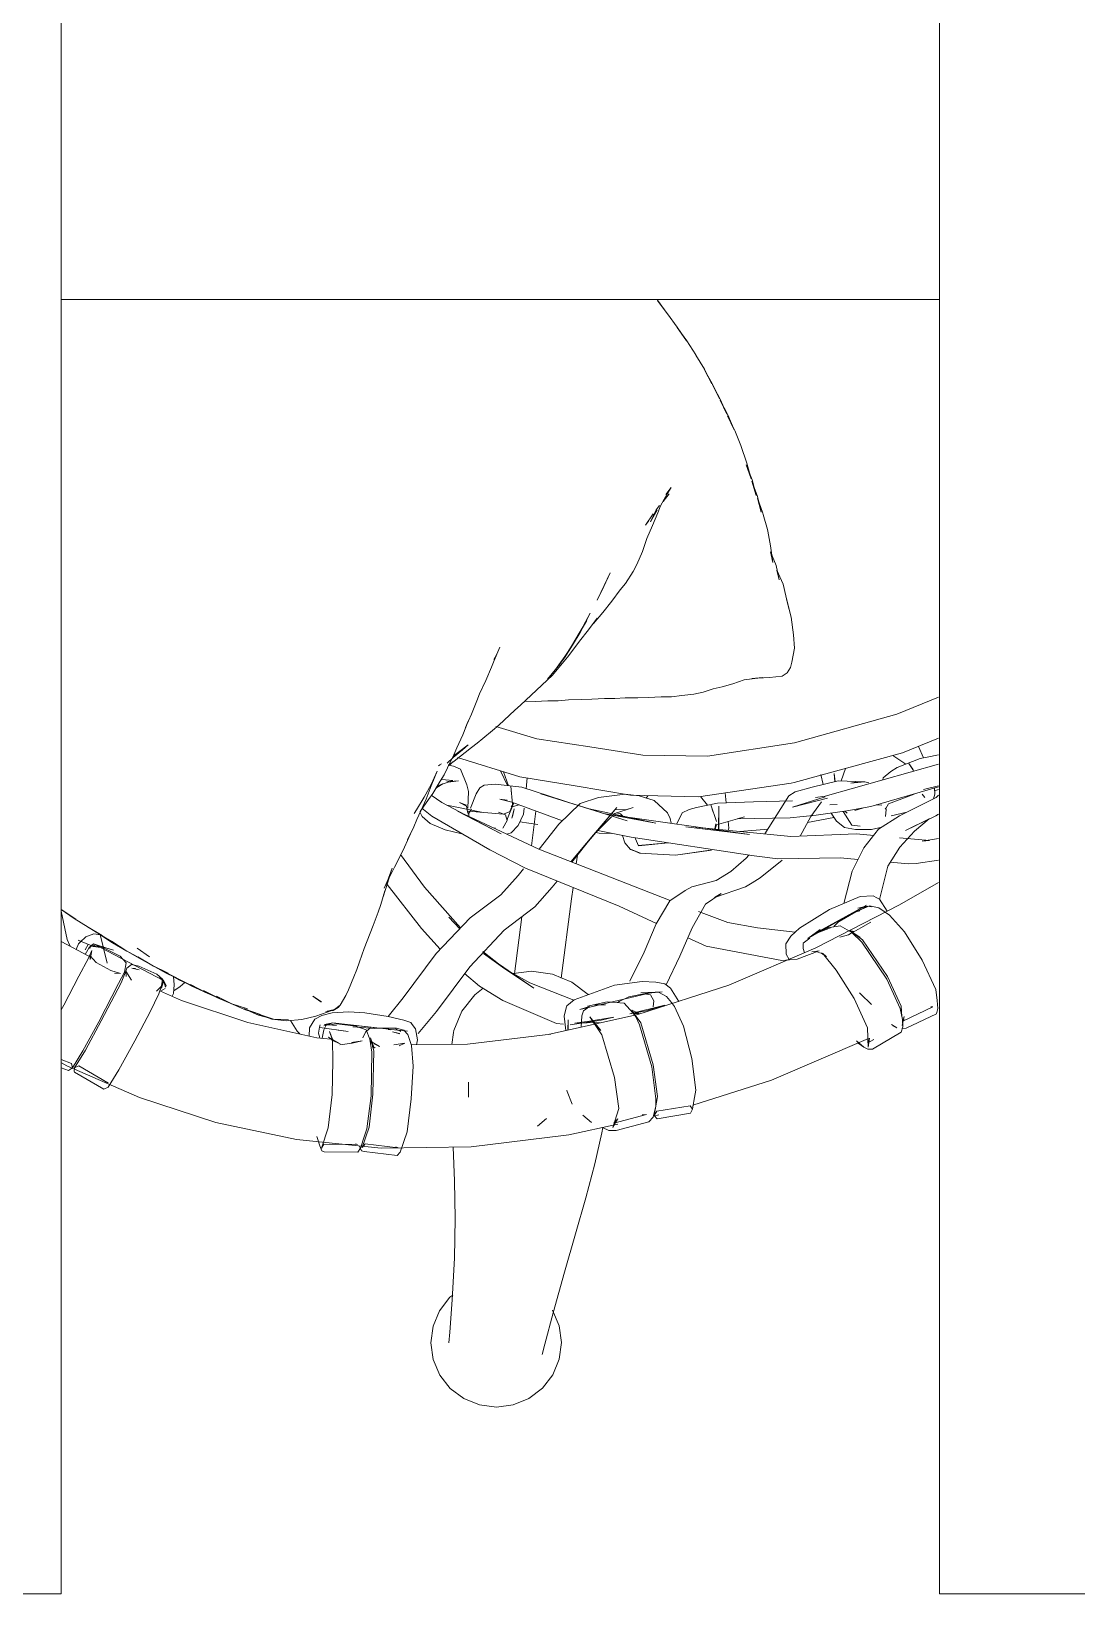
# Model space of a CAD drawing. Header units: millimetres. Extents: x -67152 to -48359, y -6192 to 21191.
# Drawn here: x -64441.5 to -64118.3, y 544.5 to 1027.4 of the extents above; entities that cross this region are included whole.
import ezdxf

# ---------------------------------------------------------------- set-up
doc = ezdxf.new("R2010")
doc.units = ezdxf.units.MM
doc.layers.add('G-IMPT', color=8, linetype='Continuous', lineweight=9)
doc.layers.add('I-FURN', color=30, linetype='Continuous', lineweight=9)

# ---------------------------------------------------------------- blocks, each defined once
blk = doc.blocks.new('PM_001 - PM_001-3564975-Nivel 1 Oficinas')
at = {"layer": 'I-FURN'}
for p, q in [((935.71, 400), (885.71, 400)), ((935.71, -1900), (935.71, 400)), ((1207.14, 400), (1207.14, -1900)), ((1257.14, 400), (1207.14, 400)), ((1207.14, 0), (935.71, 0))]:
    blk.add_line(p, q, dxfattribs=at)
blk = doc.blocks.new('S_009 - SILLON_ICV__DWG-3564919-Nivel 1 Oficinas')
at = {"layer": 'G-IMPT'}
for p, q in [((-140.47, 338.85), (-142.67, 337.85)), ((-164.03, 328.23), (-141.22, 337.21)), ((-154.46, 334.22), (-154.93, 332.88)), ((-144.34, 336.89), (-154.46, 334.22)), ((-143.84, 334.57), (-153.95, 331.93)), ((-144.34, 336.89), (-144.11, 336.84)), ((-144.11, 336.84), (-143.37, 335.92)), ((-143.84, 334.57), (-143.37, 335.92)), ((-143.37, 335.92), (-141.87, 329.72)), ((-142.67, 337.85), (-142.9, 336.46)), ((-141.42, 330.43), (-142.9, 336.46)), ((-142.87, 336.42), (-142.9, 336.46)), ((-142.9, 336.46), (-141.77, 335.65)), ((-138.67, 337.05), (-141.77, 335.65)), ((-139.39, 337.76), (-141.22, 337.21)), ((-153.45, 326.66), (-154.93, 332.88)), ((-153.95, 331.93), (-153.71, 331.81)), ((-141.87, 329.72), (-138.94, 319.86)), ((-138.6, 320.59), (-141.42, 330.43)), ((-300.7, 323.16), (-295.51, 323.9)), ((-295.51, 323.9), (-290.33, 323.26)), ((-164.03, 328.23), (-186.17, 316.99)), ((-150.58, 316.85), (-153.45, 326.66)), ((-127.81, 326.19), (-127.34, 324.64)), ((-124.25, 314.94), (-127.34, 324.64)), ((-305.54, 321.12), (-309.7, 317.88)), ((-300.7, 323.16), (-305.54, 321.12)), ((-290.33, 323.26), (-285.51, 321.31)), ((-281.38, 318.15), (-285.51, 321.31)), ((-134.97, 307.24), (-138.94, 319.86)), ((-138.6, 320.59), (-134.57, 307.89)), ((-312.91, 313.71), (-309.7, 317.88)), ((-283.16, 311.65), (-285.27, 314.21)), ((-281.38, 318.15), (-278.2, 314.04)), ((-276.23, 309.21), (-278.2, 314.04)), ((-186.17, 316.99), (-207.51, 303.14)), ((-147.68, 307.17), (-150.58, 316.85)), ((-124.25, 314.94), (-122.43, 308.91)), ((-314.92, 308.85), (-312.91, 313.71)), ((-283.16, 311.65), (-276.66, 304.11)), ((-276.23, 309.21), (-275.55, 304.03)), ((-122.06, 308.48), (-112.82, 311.2)), ((-117.78, 309.74), (-117.1, 307.98)), ((-115.81, 310.32), (-113.72, 309.53)), ((-113.72, 309.53), (-106.19, 304.57)), ((-315.63, 303.65), (-314.92, 308.85)), ((-145.57, 301.36), (-147.68, 307.17)), ((-120.41, 304.68), (-143.76, 297.42)), ((-136.66, 304.34), (-133.41, 303.65)), ((-133.41, 303.65), (-134.97, 307.24)), ((-133.41, 303.65), (-134.67, 304.76)), ((-133.37, 304.07), (-134.57, 307.89)), ((-132.74, 305.3), (-130.04, 306.75)), ((-132.74, 305.3), (-131.39, 306.56)), ((-125.05, 308.26), (-130.04, 306.75)), ((-119.82, 301.24), (-127.58, 305.95)), ((-127.58, 305.95), (-122.78, 303.07)), ((-125.05, 308.26), (-122.32, 308.02)), ((-123.67, 303.39), (-121.27, 304.29)), ((-123.1, 308.84), (-121.49, 306.48)), ((-123.1, 308.84), (-122.32, 308.02)), ((-122.69, 303.97), (-120.3, 305.78)), ((-122.69, 303.97), (-119.9, 305.73)), ((-120.41, 304.68), (-122.47, 303.68)), ((-122.43, 308.91), (-121.49, 306.48)), ((-121.27, 304.29), (-120.3, 305.78)), ((-121.24, 304.37), (-120.38, 304.85)), ((-120.89, 308.82), (-120.29, 306.44)), ((-120.6, 306.58), (-120.33, 305.95)), ((-120.41, 304.68), (-120.29, 306.44)), ((-120.41, 304.68), (-120.38, 304.85)), ((-119.9, 307.8), (-119.36, 305.96)), ((-116.27, 307.27), (-119.9, 305.73)), ((-117.16, 304.81), (-118.29, 302.48)), ((-117.16, 304.81), (-117.08, 307.25)), ((-117.12, 306.95), (-116.27, 307.27)), ((-117.08, 307.25), (-117.1, 307.98)), ((-315.63, 303.65), (-314.95, 298.47)), ((-276.66, 304.11), (-268.02, 294.49)), ((-275.7, 302.95), (-275.55, 304.03)), ((-227.93, 286.41), (-207.51, 303.14)), ((-223.72, 292.46), (-216.29, 299.79)), ((-215.54, 300.07), (-216.29, 299.79)), ((-215.54, 300.07), (-214.08, 299.38)), ((-214.57, 298.16), (-214.9, 299.51)), ((-211.93, 293.59), (-214.9, 299.51)), ((-151.99, 297.83), (-145.36, 300.38)), ((-145.38, 300.37), (-145.81, 298.77)), ((-145.39, 300.37), (-145.81, 298.77)), ((-144.52, 299.11), (-145.57, 301.36)), ((-143.17, 297.37), (-144.91, 299.64)), ((-144.91, 299.64), (-144.52, 299.11)), ((-144.91, 299.5), (-143.93, 297.67)), ((-144.52, 299.11), (-144.48, 301.25)), ((-140.86, 297.55), (-135.21, 299.71)), ((-136.07, 300.38), (-134.09, 301.64)), ((-133.21, 300.93), (-135.21, 299.71)), ((-134.09, 301.64), (-134.94, 300.89)), ((-133.41, 303.65), (-132.97, 302.73)), ((-131.71, 301.72), (-133.37, 304.07)), ((-132.97, 302.73), (-133.21, 300.93)), ((-128.96, 301.59), (-131.71, 301.72)), ((-129.23, 299.02), (-124.34, 300.28)), ((-129.23, 299.02), (-123.75, 300.23)), ((-128.96, 301.59), (-123.67, 303.39)), ((-123.75, 300.23), (-128.67, 299.14)), ((-126.12, 301.68), (-121.67, 304.14)), ((-122.47, 303.68), (-126.12, 301.68)), ((-119.4, 301.33), (-124.85, 300)), ((-119.96, 301.27), (-124.85, 300)), ((-119.4, 301.33), (-124.34, 300.28)), ((-119.78, 301.25), (-122.78, 303.07)), ((-120.46, 300.96), (-115.03, 302.36)), ((-115.58, 302.27), (-120.46, 300.96)), ((-119.96, 301.27), (-115.03, 302.36)), ((-119.91, 301.22), (-118.29, 302.48)), ((-110.64, 303.36), (-115.58, 302.27)), ((-111.15, 303.16), (-106.21, 304.23)), ((-111.15, 303.16), (-105.85, 304.23)), ((-110.64, 303.36), (-105.85, 304.23)), ((-314.95, 298.47), (-312.98, 293.65)), ((-306.49, 293.56), (-308.21, 296.44)), ((-214.57, 298.16), (-221.99, 290.84)), ((-214.08, 299.38), (-211.36, 297.98)), ((-151.99, 297.83), (-171.32, 288.18)), ((-148.73, 298.05), (-149, 298.98)), ((-148.84, 293.19), (-148.66, 295.08)), ((-148.73, 298.05), (-147.03, 296.01)), ((-148.66, 295.08), (-148.21, 297.42)), ((-147.42, 293.52), (-142.1, 295.27)), ((-147.42, 293.52), (-142.68, 295.19)), ((-145.02, 294.43), (-147.03, 296.01)), ((-142.1, 295.27), (-146.93, 293.88)), ((-143.76, 297.42), (-145.6, 298.45)), ((-145.6, 298.45), (-145.34, 297.91)), ((-143.76, 297.42), (-145.34, 297.91)), ((-143.17, 297.37), (-144.52, 299.11)), ((-143.17, 297.37), (-144.12, 298.36)), ((-142.04, 297.49), (-143.93, 297.67)), ((-143.76, 297.42), (-142.04, 297.49)), ((-140.86, 297.55), (-143.17, 297.37)), ((-137.84, 296.6), (-143.15, 294.78)), ((-138.39, 296.42), (-143.15, 294.78)), ((-142.68, 295.19), (-137.84, 296.6)), ((-138.39, 296.42), (-133.55, 297.86)), ((-138.39, 296.42), (-132.95, 297.82)), ((-138.39, 296.42), (-137.84, 296.6)), ((-137.84, 296.6), (-132.95, 297.82)), ((-130.91, 296.15), (-135.46, 295.27)), ((-134.06, 297.56), (-128.67, 299.14)), ((-134.06, 297.56), (-129.23, 299.02)), ((-128.67, 299.14), (-133.55, 297.86)), ((-129.23, 299.02), (-128.67, 299.14)), ((-309.81, 289.53), (-312.98, 293.65)), ((-306.49, 293.56), (-301.53, 284.85)), ((-268.02, 294.49), (-259.48, 285.68)), ((-233.08, 284.58), (-224.92, 290.93)), ((-224.21, 291.37), (-224.92, 290.93)), ((-224.21, 291.37), (-222.76, 290.79)), ((-223.32, 290.82), (-223.72, 292.46)), ((-223.5, 289.04), (-223.63, 290.44)), ((-223.63, 290.44), (-220.73, 284.52)), ((-223.32, 290.82), (-222.17, 288.54)), ((-221.99, 290.84), (-221.36, 291.13)), ((-211.93, 293.59), (-205.47, 285.45)), ((-155.27, 290.96), (-159.88, 289.14)), ((-159.88, 289.14), (-154.64, 290.86)), ((-154.64, 290.86), (-159.37, 289.4)), ((-151.13, 292.47), (-155.78, 290.68)), ((-155.78, 290.68), (-150.51, 292.41)), ((-155.27, 290.96), (-150.51, 292.41)), ((-151.64, 292.18), (-146.33, 293.89)), ((-151.64, 292.18), (-146.93, 293.88)), ((-151.13, 292.47), (-146.33, 293.89)), ((-305.68, 286.37), (-309.81, 289.53)), ((-300.85, 284.43), (-305.68, 286.37)), ((-251.13, 277.59), (-259.48, 285.68)), ((-247.3, 266.52), (-227.93, 286.41)), ((-223.5, 289.04), (-231.63, 282.68)), ((-222.17, 288.54), (-220.6, 285.35)), ((-220.6, 285.35), (-214.27, 277.24)), ((-198.33, 277.94), (-205.47, 285.45)), ((-171.32, 288.18), (-189.72, 276.4)), ((-167.51, 285.98), (-172.34, 283.64)), ((-168, 285.88), (-172.34, 283.64)), ((-167.51, 285.98), (-172.06, 284.19)), ((-168.29, 285.25), (-163.45, 287.75)), ((-168.29, 285.25), (-163.95, 287.53)), ((-168, 285.88), (-163.45, 287.75)), ((-163.95, 287.53), (-159.37, 289.4)), ((-158.74, 289.23), (-163.95, 287.53)), ((-163.45, 287.75), (-163.95, 287.53)), ((-158.74, 289.23), (-163.45, 287.75)), ((-295.16, 273.5), (-301.53, 284.85)), ((-233.08, 284.58), (-232.94, 283.18)), ((-230.07, 277.26), (-232.94, 283.18)), ((-230.89, 282.96), (-231.63, 282.68)), ((-214.29, 276.45), (-220.73, 284.52)), ((-175.84, 282.12), (-179.65, 278.7)), ((-176.19, 281.84), (-179.65, 278.7)), ((-179.48, 279.24), (-175.84, 282.12)), ((-176.19, 281.84), (-172.06, 284.19)), ((-171.54, 284.09), (-176.19, 281.84)), ((-175.84, 282.12), (-176.19, 281.84)), ((-171.54, 284.09), (-175.84, 282.12)), ((-251.13, 277.59), (-243.44, 270.48)), ((-223.73, 269.17), (-230.07, 277.26)), ((-214.29, 276.45), (-205.02, 266.85)), ((-204.93, 267.59), (-214.27, 277.24)), ((-198.33, 277.94), (-193.7, 273.56)), ((-193.07, 273.67), (-189.72, 276.4)), ((-189.51, 273.19), (-191, 275.35)), ((-189.11, 275.04), (-190.44, 275.81)), ((-185.95, 275.84), (-187.7, 277.69)), ((-185.95, 275.84), (-185.24, 272.79)), ((-185.17, 279.31), (-183.96, 279.27)), ((-182.45, 275.73), (-184.74, 271.91)), ((-180.18, 278.42), (-183.96, 279.27)), ((-182.45, 275.73), (-179.48, 279.24)), ((-289.19, 262.73), (-295.16, 273.5)), ((-196.34, 272.97), (-198.63, 269.92)), ((-192.17, 273.71), (-196.16, 272.67)), ((-196.16, 272.67), (-193.74, 273.63)), ((-195.22, 268.22), (-188.14, 273.5)), ((-192.17, 273.71), (-193.97, 273.52)), ((-191.17, 272.31), (-193.97, 273.52)), ((-191.17, 272.31), (-193.7, 273.56)), ((-188.55, 271.87), (-191.38, 269.44)), ((-191.07, 268.99), (-189.07, 271.53)), ((-188.55, 271.87), (-190.03, 269.65)), ((-190.03, 269.65), (-189.05, 271.65)), ((-189.51, 273.19), (-189.05, 271.65)), ((-189.11, 275.04), (-187.97, 273.51)), ((-188.71, 272.3), (-189.07, 271.53)), ((-187.66, 272.84), (-187.97, 273.51)), ((-185.95, 270.5), (-187.66, 267.6)), ((-184.74, 271.91), (-186.38, 268.54)), ((-185.24, 272.79), (-185.95, 270.5)), ((-247.3, 266.52), (-265.59, 243.21)), ((-216.95, 261.57), (-223.73, 269.17)), ((-206.39, 256.56), (-190.03, 269.65)), ((-205.02, 266.85), (-201.5, 264.72)), ((-204.93, 267.59), (-201.65, 265.11)), ((-203.84, 266.3), (-204.64, 265.81)), ((-202.26, 265.45), (-204.58, 266.17)), ((-204.58, 266.17), (-201.5, 264.72)), ((-201.16, 260.75), (-190.03, 269.65)), ((-195.19, 266.18), (-200.42, 261.7)), ((-198.63, 269.92), (-200.3, 267.2)), ((-198.37, 269.92), (-200.3, 267.2)), ((-199.87, 266.37), (-199.22, 264.55)), ((-191.07, 268.99), (-195.74, 265.31)), ((-195.22, 268.22), (-192.74, 270.04)), ((-191, 263.75), (-187.66, 267.6)), ((-187.79, 265.11), (-187.38, 266.89)), ((-187.69, 264.23), (-187.38, 266.89)), ((-187.69, 264.23), (-187.46, 266.38)), ((-187.46, 266.38), (-186.03, 268.71)), ((-186.38, 268.54), (-187.46, 266.38)), ((-187.38, 266.89), (-187.46, 266.38)), ((-187.38, 266.89), (-186.03, 268.71)), ((-179.75, 268.23), (-182.89, 267.54)), ((-182.89, 267.54), (-182.75, 267.66)), ((-179.75, 268.23), (-182.75, 267.66)), ((-283.51, 252.6), (-289.19, 262.73)), ((-212.14, 257.45), (-216.95, 261.57)), ((-208.11, 261.11), (-210.15, 258.34)), ((-205.36, 264.57), (-202.26, 265.45)), ((-205.36, 264.57), (-203.63, 265.19)), ((-198.78, 263.96), (-201.65, 265.11)), ((-201.17, 260.76), (-199.2, 262.88)), ((-199.22, 264.55), (-199.2, 262.88)), ((-195.74, 265.31), (-198.78, 263.96)), ((-191, 263.75), (-194.77, 260.48)), ((-187.79, 265.11), (-187.69, 264.23)), ((-187.69, 264.23), (-186.83, 260.87)), ((-186.83, 260.87), (-186.12, 259.02)), ((-235.83, 256.26), (-233.41, 253.72)), ((-224.08, 244.91), (-211.91, 257.36)), ((-213.05, 256.19), (-212.18, 254.83)), ((-208.91, 255.85), (-212.14, 257.45)), ((-210.15, 258.34), (-209.5, 260.19)), ((-205.03, 256.88), (-207.08, 255.77)), ((-205, 258.56), (-207.05, 257.46)), ((-207.04, 256.04), (-206.45, 256.5)), ((-206.51, 256.49), (-207.04, 256.04)), ((-205, 258.56), (-206.89, 257.46)), ((-204.99, 257.22), (-206.68, 256.68)), ((-205.03, 256.88), (-201.17, 260.76)), ((-200.62, 256.17), (-204.86, 253.56)), ((-203.57, 259), (-204.1, 258.55)), ((-200.7, 256.14), (-199.84, 248.82)), ((-194.77, 260.48), (-200.62, 256.17)), ((-184.49, 255.02), (-186.12, 259.02)), ((-283.51, 252.6), (-278.03, 243.18)), ((-233.41, 253.72), (-232.59, 252.95)), ((-209.34, 252.84), (-212.18, 254.83)), ((-210.92, 253.35), (-210.12, 244.5)), ((-209.34, 252.84), (-207.7, 252.63)), ((-208.91, 255.85), (-207.08, 255.77)), ((-208.17, 255.15), (-207.32, 255.83)), ((-207.53, 255.65), (-208.17, 255.15)), ((-207.7, 252.63), (-206.91, 252.56)), ((-204.86, 253.56), (-206.91, 252.56)), ((-184.49, 255.02), (-183.58, 252.77)), ((-183.58, 252.77), (-182.47, 250.51)), ((-257.57, 243.82), (-257.28, 247.49)), ((-218.45, 245.43), (-220.7, 248.37)), ((-197.43, 231.94), (-199.84, 248.82)), ((-180.58, 246.55), (-182.47, 250.51)), ((-180.58, 246.55), (-179.58, 244.18)), ((-272.81, 234.87), (-278.03, 243.18)), ((-274.39, 229.46), (-266.06, 242.54)), ((-266.06, 242.54), (-265.59, 243.21)), ((-224.08, 244.91), (-240.1, 224.48)), ((-218.13, 244.88), (-218.45, 245.43)), ((-215.68, 238.9), (-218.13, 244.88)), ((-207.64, 227.46), (-210.12, 244.5)), ((-178.55, 241.85), (-179.58, 244.18)), ((-178.55, 241.85), (-177.47, 239.58)), ((-215.68, 238.9), (-214.84, 232.49)), ((-175.69, 235.54), (-177.47, 239.58)), ((-273.85, 232.83), (-275.44, 231.2)), ((-273.85, 232.83), (-271.75, 233.61)), ((-271.87, 233.56), (-272.81, 234.87)), ((-264.79, 235.25), (-268.24, 234.91)), ((-256.21, 233.39), (-260.09, 235.09)), ((-256.21, 233.39), (-255.84, 233.22)), ((-214.84, 232.49), (-215.29, 229.25)), ((-197.05, 216.65), (-197.43, 231.94)), ((-174.61, 233.3), (-175.69, 235.54)), ((-174.61, 233.3), (-172.48, 229.4)), ((-275.44, 231.2), (-280.74, 222.21)), ((-278.61, 221.15), (-273.35, 230.13)), ((-273.23, 228.31), (-274.02, 231.31)), ((-274.02, 231.31), (-271.17, 225.86)), ((-273.23, 228.31), (-273.35, 230.13)), ((-222.25, 227.61), (-239.02, 220.94)), ((-222.25, 227.61), (-214.04, 229.55)), ((-208.01, 230.06), (-214.04, 229.55)), ((-207.64, 227.46), (-207.18, 212)), ((-188.74, 229.72), (-197.38, 230.1)), ((-188.74, 229.72), (-171.62, 227.55)), ((-172.48, 229.4), (-173.41, 231.15)), ((-171.44, 227.15), (-173.41, 231.15)), ((-170.96, 226.7), (-171.75, 228.95)), ((-171.75, 228.95), (-170.12, 224.77)), ((-170.25, 225.02), (-171.44, 227.15)), ((-169.14, 222.88), (-170.99, 226.98)), ((-170.99, 226.98), (-170.12, 224.77)), ((-280.58, 220.28), (-280.74, 222.21)), ((-277.7, 222.16), (-278.61, 221.15)), ((-263.53, 220.02), (-271.17, 225.86)), ((-239.62, 225.14), (-254.83, 201.15)), ((-239.62, 225.14), (-240.1, 224.48)), ((-170.96, 226.7), (-169.4, 222.15)), ((-170.25, 225.02), (-169.14, 222.88)), ((-168.01, 217.88), (-169.4, 222.15)), ((-287.96, 211.21), (-281.9, 219.76)), ((-286.18, 209.67), (-280.11, 218.2)), ((-281.9, 219.76), (-280.51, 219.66)), ((-281.34, 218.53), (-280.41, 219.99)), ((-278.78, 217.31), (-280.58, 220.28)), ((-280.11, 218.2), (-280.51, 219.66)), ((-277.09, 214.79), (-280.51, 219.66)), ((-280.27, 219.43), (-280.51, 219.66)), ((-251.39, 213.44), (-263.53, 220.02)), ((-242.31, 218.25), (-248.06, 210.44)), ((-240.75, 217.52), (-242.99, 219.82)), ((-240.75, 217.52), (-242.97, 219.86)), ((-242.59, 220.46), (-239.13, 217.62)), ((-240.71, 219.56), (-239.02, 220.94)), ((-237.46, 214.96), (-239.13, 217.62)), ((-224.29, 217.88), (-237.71, 212.05)), ((-226.38, 218.14), (-207.77, 221.59)), ((-226.38, 218.14), (-215.8, 220.23)), ((-224.29, 217.88), (-215.8, 220.23)), ((-218.71, 219.42), (-222.17, 214.95)), ((-208.12, 205.12), (-218.98, 219.3)), ((-207.77, 221.59), (-215.8, 220.23)), ((-207.13, 221.3), (-215.8, 220.23)), ((-192.24, 221.26), (-197.17, 221.36)), ((-197.17, 221.35), (-192.24, 221.26)), ((-180.39, 220), (-197.16, 220.97)), ((-180.39, 220), (-167.97, 218.07)), ((-167.23, 215.6), (-168.01, 217.88)), ((-278.78, 217.31), (-277.17, 215.63)), ((-277.17, 215.63), (-269.36, 209.54)), ((-269.15, 208.77), (-277.09, 214.79)), ((-253.12, 193.2), (-241.01, 212.75)), ((-251.39, 213.44), (-244.9, 212.16)), ((-244.9, 212.16), (-250.23, 212.73)), ((-250.23, 212.73), (-246.71, 212.67)), ((-250.17, 207.03), (-245.69, 213.22)), ((-248.22, 211.3), (-243.01, 216.83)), ((-245.69, 213.22), (-243.01, 216.83)), ((-245.24, 216.29), (-242.88, 213.67)), ((-242.88, 213.67), (-242.13, 212.25)), ((-242.53, 209.97), (-241.01, 212.75)), ((-237.72, 211.87), (-237.45, 214.8)), ((-237.46, 214.96), (-237.45, 214.8)), ((-227.3, 210.99), (-222.17, 214.95)), ((-198.76, 204.96), (-197.05, 216.65)), ((-165.63, 211.41), (-167.23, 215.6)), ((-165.63, 211.41), (-166.31, 213.36)), ((-166.31, 213.36), (-164.83, 209.13)), ((-286.66, 208.94), (-298.36, 186.32)), ((-287.96, 211.21), (-287.45, 209.9)), ((-286.18, 209.67), (-287.45, 209.9)), ((-286.05, 207.89), (-287.45, 209.9)), ((-286.76, 209.12), (-287.45, 209.9)), ((-286.05, 207.89), (-284.06, 205.06)), ((-269.36, 209.54), (-257.41, 203.07)), ((-269.15, 208.77), (-257.26, 202.33)), ((-250.17, 207.03), (-248.06, 210.44)), ((-242.8, 209.11), (-245.64, 206.1)), ((-243.77, 207.97), (-245.64, 206.1)), ((-245.41, 205.11), (-241.96, 210.34)), ((-243.25, 199.86), (-237.72, 211.87)), ((-242.53, 209.97), (-242.13, 212.25)), ((-233.29, 208.52), (-239.66, 207.65)), ((-227.3, 210.99), (-233.29, 208.52)), ((-230.12, 210), (-215.05, 190.34)), ((-208.8, 200.14), (-207.18, 212)), ((-164.83, 209.13), (-163.93, 206.87)), ((-276.19, 198.97), (-284.06, 205.06)), ((-254.9, 202.15), (-257.41, 203.07)), ((-245.41, 205.11), (-249.36, 201.7)), ((-247.73, 202.96), (-247.86, 202.39)), ((-198.76, 204.96), (-198.28, 196.95)), ((-186.5, 197.55), (-166.45, 202.9)), ((-172.36, 202.86), (-176.87, 200.12)), ((-172.36, 202.86), (-167.64, 204.84)), ((-167.64, 204.84), (-164.45, 205.06)), ((-162.52, 203.33), (-166.45, 202.9)), ((-162.88, 204.48), (-164.45, 205.06)), ((-163.93, 206.87), (-162.32, 202.69)), ((-162.1, 199.97), (-162.87, 204.43)), ((-162.01, 206.15), (-161.72, 204.76)), ((-160.61, 200.39), (-161.72, 204.76)), ((-267.41, 193.74), (-276.19, 198.97)), ((-254.83, 201.15), (-268.33, 174.89)), ((-258.63, 193.21), (-252.88, 202.78)), ((-258.63, 193.21), (-255.86, 198.57)), ((-257.26, 202.33), (-254.42, 201.87)), ((-252.88, 202.78), (-255.86, 198.57)), ((-254.9, 202.15), (-253.37, 201.84)), ((-254.85, 200.66), (-253.66, 201.94)), ((-254.85, 200.66), (-252.59, 201.52)), ((-252.59, 201.52), (-254.42, 201.87)), ((-249.36, 201.7), (-253.37, 201.84)), ((-248.98, 199.24), (-251.8, 195)), ((-248.98, 199.24), (-247.86, 202.39)), ((-243.25, 199.86), (-248.58, 192.96)), ((-208.28, 192.05), (-208.8, 200.14)), ((-161.68, 198.42), (-165.64, 197.66)), ((-161.47, 200.42), (-162.32, 202.69)), ((-161.71, 197.7), (-162.1, 199.97)), ((-161.47, 200.42), (-159.64, 196.33)), ((-159.32, 196.08), (-160.61, 200.39)), ((-267.41, 193.74), (-261.12, 191.43)), ((-255.29, 194.68), (-256.53, 196.1)), ((-255.29, 194.68), (-253.33, 194.09)), ((-250.73, 195.81), (-255.25, 190.89)), ((-251.8, 195), (-254.43, 191.75)), ((-253.33, 194.09), (-251.77, 195.16)), ((-253.12, 193.2), (-250.73, 195.81)), ((-242.57, 186.11), (-245.85, 195.63)), ((-198.35, 193.74), (-227.06, 181.61)), ((-198.35, 193.74), (-186.5, 197.55)), ((-197.99, 194.36), (-198.28, 196.95)), ((-173.08, 195.37), (-197.08, 186.67)), ((-185.44, 191.57), (-165.64, 197.66)), ((-185.44, 191.57), (-170.94, 196.14)), ((-173.28, 193.81), (-181.66, 186.76)), ((-176.43, 191.16), (-167.33, 197.13)), ((-174.67, 194.83), (-173.79, 194.07)), ((-174.65, 194.83), (-173.79, 194.07)), ((-173.62, 192.62), (-173.92, 194.44)), ((-173.92, 194.44), (-173.79, 194.07)), ((-173.6, 194.33), (-173.26, 193.91)), ((-173.6, 194.33), (-171.81, 193.09)), ((-172.59, 193.25), (-169.05, 189.48)), ((-169.53, 193.79), (-171.81, 193.09)), ((-169.53, 193.79), (-171.61, 192.87)), ((-163.25, 190.45), (-161.17, 194.71)), ((-161.8, 193.4), (-161.42, 194.96)), ((-161.8, 193.4), (-161.16, 194.71)), ((-161.71, 197.7), (-160.59, 193.36)), ((-161.42, 194.96), (-161.2, 195.88)), ((-160.05, 191.12), (-160.59, 193.36)), ((-158.75, 194.07), (-159.64, 196.33)), ((-157.82, 191.85), (-159.32, 196.08)), ((-158.75, 194.07), (-157.82, 191.85)), ((-259.55, 191.15), (-261.12, 191.43)), ((-256.22, 188.32), (-260.9, 189.35)), ((-259.55, 191.15), (-257.19, 190.93)), ((-257.19, 190.93), (-254.43, 191.75)), ((-256.22, 188.32), (-254.04, 188.56)), ((-254.25, 191.92), (-255.25, 190.89)), ((-254.51, 188.51), (-251.27, 179.19)), ((-254.04, 188.56), (-251.69, 190.18)), ((-248.58, 192.96), (-251.69, 190.18)), ((-215.05, 190.34), (-212.94, 187.58)), ((-208, 189.66), (-208.28, 192.05)), ((-186.75, 190.41), (-187.4, 189.12)), ((-187.36, 186.09), (-187.4, 189.12)), ((-183.82, 187.32), (-184.61, 189.99)), ((-182.57, 191.82), (-182.96, 191.59)), ((-173.16, 192.68), (-171.24, 188.23)), ((-169.05, 189.48), (-167.29, 188.32)), ((-164.57, 189.34), (-162.8, 191.38)), ((-164.57, 189.34), (-163.11, 191.17)), ((-160.64, 192.66), (-163.25, 190.45)), ((-162.11, 191.92), (-163.11, 191.17)), ((-162.65, 191.68), (-163.11, 191.17)), ((-160.05, 191.12), (-159.3, 188.89)), ((-159.3, 188.89), (-157.88, 184.66)), ((-156.95, 189.98), (-157.11, 189.25)), ((-157, 189.92), (-156.88, 190.43)), ((-298.36, 186.32), (-310.23, 156.74)), ((-242.57, 186.11), (-239.08, 177.34)), ((-236.97, 169.24), (-197.08, 186.67)), ((-196.02, 176.84), (-197.12, 186.63)), ((-188.08, 178.97), (-194.65, 187.55)), ((-186.92, 184.84), (-191.42, 181.46)), ((-186.05, 182.43), (-187.36, 186.09)), ((-182.81, 183.25), (-184.43, 185.79)), ((-183.93, 184.92), (-184.43, 185.79)), ((-182.81, 183.25), (-183.93, 184.92)), ((-182.26, 186.47), (-183.82, 187.32)), ((-183.55, 186.8), (-183.82, 187.32)), ((-181.52, 182.01), (-183.55, 186.8)), ((-181.78, 183.57), (-182.96, 181.34)), ((-182.04, 183.8), (-182.51, 184.84)), ((-182.41, 185.05), (-181.66, 186.76)), ((-182.26, 186.47), (-180.14, 187.37)), ((-181.44, 182.05), (-181.78, 183.57)), ((-180.86, 182.32), (-177.58, 184.26)), ((-177.58, 184.26), (-179.38, 182.86)), ((-159.26, 184.45), (-177.02, 175.02)), ((-173.3, 182), (-171.12, 184.65)), ((-171.24, 188.23), (-170.77, 186.18)), ((-171.12, 184.65), (-170.77, 186.18)), ((-167.29, 188.32), (-162.41, 186.34)), ((-160.22, 187.17), (-162.41, 186.34)), ((-158.93, 188.13), (-160.22, 187.17)), ((-160.15, 179.2), (-159.35, 185.96)), ((-158.99, 187.93), (-159.35, 185.96)), ((-159.15, 186.37), (-159.21, 187.72)), ((-158.7, 181.67), (-158.29, 185.43)), ((-158.29, 185.43), (-158.18, 187.89)), ((-157.95, 184.94), (-158.26, 183.06)), ((-157.02, 182.45), (-157.88, 184.66)), ((-247.72, 170.35), (-251.27, 179.19)), ((-227.06, 181.61), (-239.05, 177.16)), ((-208.44, 181.71), (-206.8, 179.56)), ((-205.85, 171.62), (-207.12, 182.28)), ((-206.86, 182.4), (-205.02, 160.5)), ((-205.85, 171.62), (-206.82, 182.42)), ((-196.04, 175.27), (-180.86, 182.32)), ((-186.05, 182.43), (-184.87, 180.96)), ((-177.1, 179.03), (-181.49, 182.59)), ((-179.83, 176.84), (-173.3, 182)), ((-177.1, 179.03), (-178.99, 180.52)), ((-172.39, 177.48), (-176.57, 179.41)), ((-176.32, 179.61), (-171.51, 177.95)), ((-160.15, 179.2), (-160.42, 176.98)), ((-158.83, 179.28), (-158.26, 183.06)), ((-158.7, 181.67), (-158.83, 179.28)), ((-155.45, 178.25), (-157.02, 182.45)), ((-279.18, 147.7), (-268.33, 174.89)), ((-239.08, 177.34), (-236.94, 169.34)), ((-210.14, 161.2), (-185.33, 174.14)), ((-199.24, 166.91), (-185.33, 174.14)), ((-196.02, 176.84), (-196.12, 167.67)), ((-196.12, 168.51), (-179.83, 176.84)), ((-191.17, 164.92), (-177.02, 175.02)), ((-181.06, 176.24), (-178.97, 173.63)), ((-161.01, 170.85), (-160.64, 174.75)), ((-160.42, 176.98), (-160.64, 174.75)), ((-155.45, 178.25), (-153.63, 174.15)), ((-154.38, 176.11), (-153.63, 174.15)), ((-154.38, 176.11), (-152.81, 171.91)), ((-254.86, 171.29), (-274.52, 157.9)), ((-248.97, 173.48), (-254.86, 171.29)), ((-247.72, 170.35), (-245.52, 162.28)), ((-236.94, 169.34), (-238.1, 163.7)), ((-214.63, 163.92), (-205.85, 169.71)), ((-206.69, 169.97), (-209.55, 167.27)), ((-205.87, 170.58), (-206.69, 169.97)), ((-205.85, 171.62), (-205.87, 163.69)), ((-205.85, 171.62), (-205.02, 160.5)), ((-160.89, 169.26), (-172.49, 162.94)), ((-161.01, 170.85), (-161.21, 168.29)), ((-151.09, 167.77), (-152.81, 171.91)), ((-245.59, 165.38), (-254.42, 161.42)), ((-228.26, 158.1), (-219.92, 165.56)), ((-218.09, 164.21), (-223.96, 157.05)), ((-220.16, 165.31), (-217.18, 166.7)), ((-220.16, 165.31), (-217.1, 166.68)), ((-219.92, 165.56), (-217.1, 166.68)), ((-218.09, 164.21), (-215.92, 163.33)), ((-214.49, 166.52), (-217.18, 166.7)), ((-216.94, 155.41), (-199.24, 166.91)), ((-216.94, 155.41), (-203.45, 164.72)), ((-212.38, 165.41), (-214.49, 166.52)), ((-199.24, 166.91), (-210.14, 161.2)), ((-205.33, 154.82), (-191.17, 164.92)), ((-198.8, 162.33), (-196.12, 167.67)), ((-161.36, 163.77), (-161.31, 166.04)), ((-161.31, 166.04), (-161.21, 168.29)), ((-150.15, 165.64), (-151.09, 167.77)), ((-150.15, 165.64), (-148.61, 161.42)), ((-262.02, 156.03), (-254.42, 161.42)), ((-246.62, 156.55), (-245.52, 162.28)), ((-245.61, 141.09), (-214.63, 163.92)), ((-238.71, 161.46), (-242.63, 154.74)), ((-204.78, 163.72), (-239.88, 137.44)), ((-238.71, 161.46), (-238.1, 163.7)), ((-218.02, 164.15), (-223.92, 157.07)), ((-215.48, 163.08), (-215.92, 163.33)), ((-205.87, 162.28), (-208.54, 156.94)), ((-207.19, 161.09), (-208.21, 161.08)), ((-207.48, 159.03), (-205.03, 161.38)), ((-206.12, 161.79), (-207.19, 161.09)), ((-205.87, 163.23), (-205.87, 162.28)), ((-203.89, 155.77), (-198.8, 162.33)), ((-185.84, 153.13), (-172.49, 162.94)), ((-161.45, 161.51), (-161.55, 159.25)), ((-161.45, 161.51), (-161.36, 163.77)), ((-148.61, 161.42), (-146.9, 157.27)), ((-316.22, 147.42), (-313.69, 157.48)), ((-312.69, 158.48), (-313.69, 157.48)), ((-312.69, 158.48), (-311.39, 158.93)), ((-310.66, 155.7), (-312.33, 158)), ((-307.95, 153.9), (-312.33, 158)), ((-311.86, 154.99), (-311.34, 157.07)), ((-311.39, 158.93), (-309.22, 159.26)), ((-308.35, 159.16), (-311.39, 158.93)), ((-311.39, 158.93), (-310.67, 159.02)), ((-310.66, 155.7), (-311.34, 157.07)), ((-308.35, 159.16), (-310.67, 159.02)), ((-310.47, 156.01), (-310.23, 156.74)), ((-277.51, 154.25), (-274.52, 157.9)), ((-274.09, 155.54), (-275.85, 156.05)), ((-274.09, 155.54), (-271.7, 153.41)), ((-262.02, 156.03), (-271.21, 148.81)), ((-246.01, 158.79), (-250.44, 149.7)), ((-246.01, 158.79), (-246.62, 156.55)), ((-242.63, 154.74), (-243.91, 149.64)), ((-228.22, 158.11), (-234.98, 149.17)), ((-228.22, 158.11), (-234.71, 149.47)), ((-228.26, 158.1), (-234.71, 149.47)), ((-220.52, 140.33), (-205.33, 154.82)), ((-207.48, 159.03), (-208.54, 156.94)), ((-203.89, 155.77), (-207.33, 153.15)), ((-163.94, 155.19), (-166.6, 152.29)), ((-161.61, 157.42), (-163.94, 155.19)), ((-161.71, 154.72), (-161.8, 152.46)), ((-161.71, 154.72), (-161.63, 156.98)), ((-161.55, 159.25), (-161.63, 156.98)), ((-146.04, 155.17), (-146.9, 157.27)), ((-146.04, 155.17), (-144.37, 150.99)), ((-145.82, 155.07), (-145.25, 153.24)), ((-298.66, 150.37), (-307.95, 153.9)), ((-298.66, 150.37), (-288.55, 148.13)), ((-280.57, 147.62), (-277.51, 154.25)), ((-277.78, 151.19), (-276.54, 150.59)), ((-276.54, 150.59), (-275.46, 149.52)), ((-271.16, 150.59), (-271.7, 153.41)), ((-271.25, 146.97), (-271.16, 150.59)), ((-220.41, 147.37), (-221.7, 151.01)), ((-219.06, 151.3), (-220.32, 152.09)), ((-219.06, 151.3), (-217.19, 150.58)), ((-211.58, 150.81), (-217.19, 150.58)), ((-207.33, 153.15), (-211.58, 150.81)), ((-209.39, 152.02), (-209.21, 151.13)), ((-199.25, 143.36), (-185.84, 153.13)), ((-168.84, 149.98), (-170.88, 147.51)), ((-166.6, 152.29), (-168.84, 149.98)), ((-161.98, 147.94), (-161.89, 150.2)), ((-161.89, 150.2), (-161.8, 152.46)), ((-145.25, 153.24), (-144.37, 150.99)), ((-316.44, 145.48), (-319.9, 135.74)), ((-315.58, 146.56), (-316.44, 145.48)), ((-316.22, 147.42), (-315.5, 145.95)), ((-315.5, 145.95), (-313.74, 144.42)), ((-313.47, 143.41), (-315.07, 145.79)), ((-313.04, 147.92), (-314.35, 147.46)), ((-314.35, 147.46), (-312.49, 147.89)), ((-298.97, 147.94), (-303.7, 147.95)), ((-298.49, 147.97), (-298.97, 147.94)), ((-288.55, 148.13), (-281.76, 147.43)), ((-279.18, 147.7), (-288.03, 120.01)), ((-283.4, 147.33), (-281.5, 147.61)), ((-281.76, 147.43), (-283.4, 147.33)), ((-280.66, 148.29), (-281.5, 147.61)), ((-280.89, 127.32), (-275.39, 147.4)), ((-280.57, 147.62), (-279.19, 149.46)), ((-275.58, 145.45), (-277.96, 140.12)), ((-277.96, 140.12), (-275.62, 145.34)), ((-277.42, 140.64), (-275.58, 145.45)), ((-275.39, 147.4), (-276.1, 142.79)), ((-275.77, 145.99), (-276.1, 142.79)), ((-275.41, 149.47), (-275.67, 146.89)), ((-271.25, 146.97), (-273.77, 136.34)), ((-251.02, 147.45), (-251.67, 144.52)), ((-250.44, 149.7), (-251.02, 147.45)), ((-226.45, 147.59), (-249.35, 128.77)), ((-244.35, 143.29), (-243.91, 149.64)), ((-224.3, 149.64), (-239.88, 137.44)), ((-221.26, 145.12), (-222.39, 143.05)), ((-220.41, 147.37), (-221.26, 145.12)), ((-170.88, 147.51), (-173.63, 144.67)), ((-161.98, 147.94), (-161.99, 145.67)), ((-161.99, 145.67), (-161.82, 143.36)), ((-161.48, 143.76), (-161.83, 147.64)), ((-161.2, 141.61), (-161.83, 147.64)), ((-317.66, 134.98), (-314.19, 144.71)), ((-314.35, 143.95), (-314.1, 144.73)), ((-314.19, 144.71), (-313.47, 143.41)), ((-313.74, 144.42), (-310.87, 142.52)), ((-310.55, 141.74), (-312.95, 143.9)), ((-301.52, 139), (-310.87, 142.52)), ((-310.55, 141.74), (-301.1, 138.34)), ((-283.42, 137.71), (-282.1, 140.07)), ((-276.14, 143.54), (-281.24, 127.38)), ((-276.14, 143.54), (-280.89, 127.32)), ((-277.42, 140.64), (-279.7, 137.56)), ((-252.62, 135.84), (-251.67, 144.52)), ((-245.61, 141.09), (-251.41, 136.6)), ((-244.35, 143.29), (-244.22, 142.06)), ((-237.75, 117.06), (-220.52, 140.33)), ((-234.95, 134.69), (-230.54, 142.48)), ((-234, 140.49), (-234.33, 141.12)), ((-232.4, 139.21), (-234, 140.49)), ((-231.04, 142.01), (-232.05, 143)), ((-232.01, 143.03), (-226.98, 137.98)), ((-231.2, 143.69), (-230.54, 142.48)), ((-230.25, 142.45), (-231.19, 143.7)), ((-231.07, 143.79), (-230.25, 142.45)), ((-231.04, 142.01), (-226.98, 137.98)), ((-229.82, 141.84), (-224.92, 139.4)), ((-227.08, 140.46), (-224.92, 139.4)), ((-226.04, 137.6), (-222.39, 143.05)), ((-220.89, 139.77), (-224.33, 140.15)), ((-213.57, 129.52), (-199.25, 143.36)), ((-178.48, 139.42), (-175.83, 142.34)), ((-173.63, 144.67), (-175.83, 142.34)), ((-161.82, 143.36), (-161.63, 140.86)), ((-161.63, 140.86), (-161.35, 138.5)), ((-160.28, 137.15), (-161.48, 143.76)), ((-161.48, 143.76), (-161.2, 141.61)), ((-161.48, 143.76), (-160.84, 139.23)), ((-160.28, 137.15), (-161.2, 141.61)), ((-161.2, 141.61), (-159.78, 135.04)), ((-319.09, 134.24), (-319.9, 135.74)), ((-317.66, 134.98), (-317.24, 135.46)), ((-301.52, 139), (-287.99, 136.42)), ((-287.64, 135.77), (-301.1, 138.34)), ((-287.99, 136.42), (-283.68, 136.45)), ((-287.64, 135.77), (-282.82, 136.42)), ((-282.82, 136.42), (-286.54, 135.72)), ((-286.54, 135.72), (-284.7, 136.22)), ((-285.57, 130.05), (-283.42, 137.71)), ((-282.82, 136.42), (-284.7, 136.22)), ((-283.95, 135.8), (-283.42, 137.71)), ((-283.95, 135.8), (-282.82, 136.42)), ((-279.7, 137.56), (-283.68, 136.45)), ((-280.06, 131.06), (-278.46, 136.81)), ((-278.99, 134.51), (-278.46, 136.81)), ((-278.43, 139.11), (-278.4, 136.61)), ((-273.77, 136.34), (-277.61, 126.79)), ((-264.8, 122.69), (-251.41, 136.6)), ((-233.78, 136.71), (-245.13, 124.86)), ((-242.75, 132.17), (-237.08, 138.86)), ((-233.78, 136.71), (-234.95, 134.69)), ((-233.62, 129.43), (-226.04, 137.6)), ((-225.45, 133.67), (-227.89, 135.61)), ((-180.75, 137.15), (-182.86, 134.71)), ((-180.75, 137.15), (-178.48, 139.42)), ((-160.8, 134.72), (-161.35, 138.5)), ((-159.88, 134.74), (-160.84, 139.23)), ((-158.68, 130.62), (-160.28, 137.15)), ((-160.28, 137.15), (-159.78, 135.04)), ((-319.09, 134.24), (-317.23, 132.66)), ((-317.23, 132.66), (-314.48, 130.56)), ((-305.09, 127.1), (-314.48, 130.56)), ((-280.06, 131.06), (-281.7, 126.72)), ((-280.06, 131.06), (-280.7, 129.97)), ((-278.99, 134.51), (-280.06, 131.06)), ((-275.58, 131.84), (-270.36, 123)), ((-240.08, 120.36), (-243.13, 133.88)), ((-185.63, 131.92), (-187.84, 129.57)), ((-185.63, 131.92), (-182.86, 134.71)), ((-160.8, 134.72), (-160.51, 132.3)), ((-160.51, 132.3), (-159.98, 127.86)), ((-158.69, 130.29), (-159.88, 134.74)), ((-159.22, 132.7), (-158.03, 128.27)), ((-159.22, 132.7), (-157.54, 126.21)), ((-158.68, 130.62), (-157.54, 126.21)), ((-295.03, 124.76), (-305.09, 127.1)), ((-284.21, 125.13), (-281.7, 126.72)), ((-281.24, 127.38), (-282.37, 126.56)), ((-279.63, 129.81), (-281.24, 127.38)), ((-279.63, 129.81), (-280.69, 128.54)), ((-277.61, 126.79), (-280.37, 123.82)), ((-249.35, 128.77), (-263.12, 113.91)), ((-249.42, 120.08), (-251.31, 126.66)), ((-233.62, 129.43), (-241.95, 120.7)), ((-213.57, 129.52), (-229.7, 107.53)), ((-192.72, 124.39), (-190.45, 126.66)), ((-190.45, 126.66), (-187.84, 129.57)), ((-159.37, 123.44), (-159.98, 127.86)), ((-158.69, 130.29), (-157.35, 125.88)), ((-156.73, 123.87), (-158.03, 128.27)), ((-156.73, 123.87), (-157.35, 125.88)), ((-295.03, 124.76), (-288.19, 124.44)), ((-284.21, 125.13), (-288.19, 124.44)), ((-286.72, 124.12), (-282.44, 123.16)), ((-277.06, 114.16), (-282.54, 123.18)), ((-281.55, 123.38), (-282.44, 123.16)), ((-280.37, 123.82), (-281.55, 123.38)), ((-267.85, 115.33), (-270.36, 123)), ((-264.8, 122.69), (-269.09, 119.11)), ((-254.61, 115.24), (-250.01, 122.12)), ((-250.25, 118.67), (-245.13, 124.86)), ((-248.98, 112.46), (-243.29, 122.03)), ((-243.29, 122.03), (-248.18, 112.69)), ((-194.66, 121.83), (-197.04, 118.93)), ((-192.72, 124.39), (-194.66, 121.83)), ((-159.62, 125.4), (-159.26, 120.95)), ((-159.62, 125.4), (-159.37, 123.44)), ((-158.77, 116.54), (-159.26, 120.95)), ((-288.03, 120.01), (-291.68, 106.57)), ((-250.25, 118.67), (-256.02, 110.96)), ((-255.49, 86.12), (-238.29, 116.31)), ((-248.49, 114.54), (-249.42, 120.08)), ((-243.25, 113.43), (-240.59, 118.09)), ((-240.08, 120.36), (-240.59, 118.09)), ((-238.29, 116.31), (-237.75, 117.06)), ((-200.12, 113.58), (-198.72, 116.44)), ((-198.72, 116.44), (-197.04, 118.93)), ((-158.15, 112.16), (-158.77, 116.54)), ((-154.53, 117.07), (-155.33, 119.49)), ((-153.83, 115.1), (-155.33, 119.49)), ((-154.53, 117.07), (-153, 112.7)), ((-276.72, 112.73), (-281.11, 109.07)), ((-277.06, 114.16), (-275.46, 107.32)), ((-267.85, 115.33), (-266.98, 108.06)), ((-263.12, 113.91), (-267.27, 110.45)), ((-248.02, 112.53), (-265.87, 80.76)), ((-261.93, 113.14), (-265.46, 109.65)), ((-262.22, 111.42), (-260.22, 113.05)), ((-261.93, 113.14), (-259.12, 115.16)), ((-255.35, 111.86), (-260.22, 113.05)), ((-256.02, 115.53), (-259.12, 115.16)), ((-255.66, 111.45), (-256.57, 111.35)), ((-256.02, 115.53), (-253.05, 114.93)), ((-250.91, 113.38), (-252.51, 111.72)), ((-246.22, 114.96), (-248.02, 112.53)), ((-243.25, 113.43), (-247.56, 106.33)), ((-203.32, 108.09), (-201.66, 111.1)), ((-200.12, 113.58), (-201.66, 111.1)), ((-158.15, 112.16), (-157.9, 109.68)), ((-152.23, 110.74), (-153.83, 115.1)), ((-152.23, 110.74), (-153, 112.7)), ((-286.85, 101.74), (-282.6, 107.33)), ((-282.6, 107.33), (-281.11, 109.07)), ((-275.46, 107.32), (-275.18, 100.61)), ((-268.56, 100.57), (-266.98, 108.06)), ((-267.22, 106.95), (-265.46, 109.65)), ((-260.3, 104.84), (-256.02, 110.96)), ((-258.86, 106.98), (-257.67, 109.12)), ((-258.77, 107.07), (-257.67, 109.12)), ((-247.56, 106.33), (-253.55, 100.67)), ((-245.03, 105.61), (-247.07, 107.14)), ((-245.03, 105.61), (-247.01, 107.23)), ((-229.7, 107.53), (-245.77, 78.94)), ((-242.38, 108.77), (-245.09, 110.39)), ((-204.91, 104.8), (-203.32, 108.09)), ((-157.9, 109.68), (-157, 105.43)), ((-273.36, 105.38), (-280.55, 99.39)), ((-276.51, 92.61), (-273.07, 102.46)), ((-275.74, 94.78), (-273.07, 102.46)), ((-260.3, 104.84), (-270.78, 85.67)), ((-269.37, 98.17), (-266.81, 102.36)), ((-265.74, 103.74), (-264.31, 102.1)), ((-263.75, 102.01), (-264.31, 102.1)), ((-264.04, 101.94), (-263.58, 100.4)), ((-264.04, 101.94), (-263.81, 101.17)), ((-261.16, 103.25), (-262.4, 102.04)), ((-250.84, 104.1), (-253.55, 100.67)), ((-253.55, 100.67), (-251.94, 102.4)), ((-250.84, 104.1), (-251.94, 102.4)), ((-246.44, 102), (-248.27, 105.65)), ((-206.33, 102.78), (-209.96, 98.67)), ((-204.91, 104.8), (-208.49, 100.14)), ((-206.33, 102.78), (-208.49, 100.14)), ((-156.22, 103.02), (-157, 105.43)), ((-156.22, 103.02), (-154.64, 99.01)), ((-282.12, 97), (-279.06, 101.13)), ((-279.06, 101.13), (-280.55, 99.39)), ((-275.74, 94.78), (-275.18, 100.61)), ((-272.62, 88.55), (-268.56, 100.57)), ((-267.08, 92.67), (-263.58, 100.4)), ((-254.69, 100.03), (-253.55, 100.67)), ((-212.43, 95.64), (-209.96, 98.67)), ((-152.77, 95.11), (-154.64, 99.01)), ((-276.75, 91.64), (-276.51, 92.61)), ((-257.56, 90.52), (-257.02, 92.81)), ((-257.11, 96.35), (-256.74, 95.78)), ((-257.02, 92.81), (-256.74, 95.78)), ((-212.43, 95.64), (-212.82, 93.87)), ((-212.82, 93.87), (-212.34, 91.95)), ((-211.52, 90.54), (-212.34, 91.95)), ((-152.77, 95.11), (-151.16, 91.16)), ((-149.51, 92.54), (-148.73, 88.42)), ((-149.51, 92.54), (-149.32, 91.02)), ((-272.58, 87.47), (-272.62, 88.55)), ((-271.59, 88.1), (-272.33, 89.41)), ((-271.59, 88.1), (-270.15, 86.81)), ((-270.82, 87.41), (-271.4, 86.29)), ((-270.57, 85.45), (-268.09, 89.57)), ((-270.57, 85.46), (-268.09, 89.57)), ((-268.84, 90.9), (-270.13, 90.97)), ((-259.16, 87.08), (-261.78, 87.61)), ((-259.16, 87.08), (-261.27, 87.45)), ((-260.6, 83.55), (-257.56, 90.52)), ((-258.69, 87.92), (-253.97, 88.78)), ((-211.52, 90.54), (-209.03, 86.89)), ((-151.16, 91.16), (-149.59, 87.19)), ((-149.93, 90.7), (-148.58, 86.84)), ((-149.93, 90.7), (-148.79, 86.7)), ((-148.63, 85), (-149.59, 87.19)), ((-261.8, 81.71), (-260.6, 83.55)), ((-257.57, 81.22), (-261.2, 82.62)), ((-255.49, 86.12), (-260.19, 75.07)), ((-209.03, 86.89), (-205.86, 84.12)), ((-201.51, 80.86), (-205.86, 84.12)), ((-147.44, 80.94), (-148.63, 85)), ((-148.58, 86.84), (-148.27, 85.2)), ((-148.2, 83.53), (-147.86, 80.49)), ((-148.03, 82.95), (-147.86, 80.49)), ((-261.8, 81.71), (-263.79, 78.68)), ((-245.77, 78.94), (-251.17, 66.06)), ((-197.66, 78.52), (-201.51, 80.86)), ((-201.51, 80.86), (-196.39, 77.75)), ((-197.66, 78.52), (-192.53, 75.3)), ((-197.66, 78.52), (-196.39, 77.75)), ((-147.44, 80.94), (-146.91, 78.75)), ((-147.27, 81.38), (-146.91, 78.75)), ((-192.53, 75.3), (-188.12, 73.71)), ((-186.94, 72.85), (-190.74, 75.26)), ((-188.12, 73.71), (-190.74, 75.26)), ((-182.72, 71.03), (-186.94, 72.85)), ((-185.56, 72.83), (-181.96, 70.15)), ((-185.56, 72.83), (-182.72, 71.03)), ((-181.96, 70.15), (-181.42, 69.76)), ((-177.58, 67.14), (-181.42, 69.76)), ((-177.21, 66.85), (-177.58, 67.14)), ((-177.21, 66.85), (-172.97, 64.52)), ((-172.55, 64.3), (-172.97, 64.52)), ((-172.55, 64.3), (-168.1, 62.16)), ((-171.97, 64.44), (-167.76, 61.82)), ((-171.97, 64.44), (-168.1, 62.16)), ((-163.24, 59.69), (-167.76, 61.82)), ((-162.96, 59.32), (-167.28, 61.82)), ((-163.24, 59.69), (-167.28, 61.82)), ((-158.38, 57.29), (-162.96, 59.32)), ((-158.38, 57.29), (-162.55, 59.28)), ((-162.55, 59.28), (-158.15, 56.87)), ((-158.15, 56.87), (-157.84, 56.7)), ((-157.84, 56.7), (-153.32, 54.45)), ((-153.03, 54.3), (-153.32, 54.45)), ((-153.03, 54.3), (-148.4, 52.3)), ((-148.4, 52.3), (-143.58, 50.69)), ((-143.39, 50.44), (-148.1, 52.29)), ((-148.1, 52.29), (-143.58, 50.69)), ((-143.39, 50.44), (-138.57, 48.88)), ((-143.1, 50.51), (-138.57, 48.88)), ((-143.1, 50.51), (-138.38, 48.71)), ((-133.54, 47.22), (-138.38, 48.71)), ((-133.38, 47.08), (-138.11, 48.82)), ((-133.54, 47.22), (-138.11, 48.82)), ((-133.38, 47.08), (-128.5, 45.71)), ((-133.16, 47.17), (-128.5, 45.71)), ((-133.16, 47.17), (-128.36, 45.61)), ((-128.36, 45.61), (-123.44, 44.38)), ((-123.44, 44.38), (-123.31, 44.35)), ((-123.31, 44.35), (-118.34, 43.26)), ((-113.31, 42.4), (-118.34, 43.26)), ((-118.23, 43.29), (-113.22, 42.33)), ((-118.23, 43.29), (-113.31, 42.4)), ((-108.17, 41.52), (-113.22, 42.33)), ((-103.11, 40.84), (-108.17, 41.52)), ((-103.11, 40.84), (-108.08, 41.54)), ((-103.02, 40.8), (-108.08, 41.54))]:
    blk.add_line(p, q, dxfattribs=at)
blk = doc.blocks.new('S_009 - S_009-3564977-Nivel 1 Oficinas')
blk.add_blockref('S_009 - SILLON_ICV__DWG-3564919-Nivel 1 Oficinas', (0, -360))

msp = doc.modelspace()

# ---------------------------------------------------------------- block references
at = {"layer": 'I-FURN'}
for name, p, rotation in [('PM_001 - PM_001-3564975-Nivel 1 Oficinas', (-63225.04, 944.53), 180), ('S_009 - S_009-3564977-Nivel 1 Oficinas', (-64546.46, 791.43), 135.0000000000004)]:
    msp.add_blockref(name, p, dxfattribs=dict(at, rotation=rotation))

doc.saveas('drawing.dxf')
